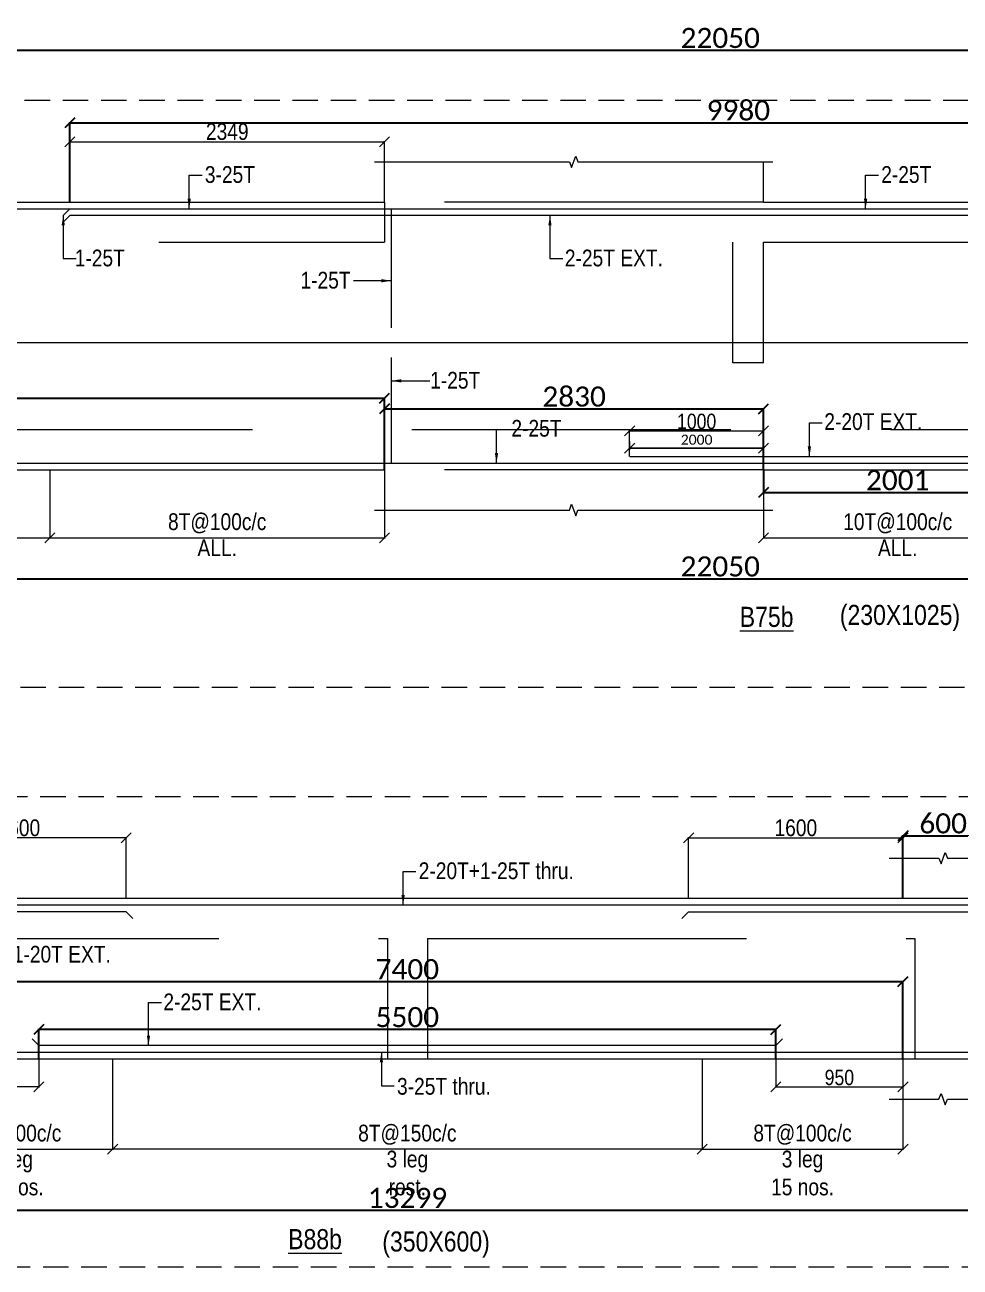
# Model space of a CAD drawing. Header units: millimetres. Extents: x 1112055 to 3390982, y -148532 to 766891.
# Drawn here: x 2996453 to 3010417, y -22333 to -3780 of the extents above; entities that cross this region are included whole.
import ezdxf
from ezdxf.enums import TextEntityAlignment as Align

# ---------------------------------------------------------------- set-up
doc = ezdxf.new("R2010")
doc.units = ezdxf.units.MM
doc.header["$PDMODE"] = 35
doc.header["$PDSIZE"] = -25
doc.linetypes.add('Hidden', pattern=[9.525, 6.35, -3.175])
for name, color, linetype, lineweight in [('B BEAM', 148, 'Continuous', 13), ('B BEAM IN LINE', 250, 'Continuous', 0), ('B STEEL', 34, 'Continuous', 15), ('B STEEL DIM', 216, 'Continuous', 13), ('B STEEL TEXT', 7, 'Continuous', 15), ('B STIRRUPS', 139, 'Continuous', 13), ('B-BEAM DOT', 251, 'Hidden', 9), ('B-BEAM NO', 215, 'Continuous', 18), ('B-COL', 1, 'Continuous', 35)]:
    doc.layers.add(name, color=color, linetype=linetype, lineweight=lineweight)
doc.styles.add('Cali', font='calibri.ttf')
doc.styles.add('SWINC', font='swissc.ttf')
doc.dimstyles.new('BHOOMI', dxfattribs={"dimtxt": 230, "dimasz": 150, "dimexe": 10, "dimexo": 0, "dimgap": 25, "dimtad": 1, "dimdec": 0, "dimzin": 0, "dimdsep": 46, "dimtxsty": 'SWINC', "dimblk": 'OBLIQUE', "dimcen": 0.09, "dimclrd": 250, "dimclre": 250, "dimclrt": 256, "dimaunit": 1, "dimadec": 3, "dimazin": 0, "dimtfac": 1, "dimtdec": 0, "dimtofl": 0, "dimtmove": 1, "dimatfit": 3, "dimfxl": 100, "dimtolj": 1, "dimtzin": 0, "dimlwd": 9, "dimlwe": 5, "dimarcsym": 0})
doc.dimstyles.new('LEVEL DIM', dxfattribs={"dimtxt": 150, "dimasz": 150, "dimexe": 100, "dimexo": 100, "dimgap": 50, "dimtad": 1, "dimdec": 0, "dimzin": 0, "dimdsep": 46, "dimtxsty": 'Cali', "dimblk": 'OBLIQUE', "dimcen": 0, "dimclrd": 256, "dimclre": 256, "dimclrt": 3, "dimadec": 0, "dimazin": 0, "dimtfac": 1, "dimtdec": 0, "dimtofl": 0, "dimtmove": 1, "dimatfit": 0, "dimfxl": 100, "dimfxlon": 1, "dimtolj": 1, "dimtzin": 0, "dimlwd": -1, "dimlwe": -1, "dimarcsym": 0})

# ---------------------------------------------------------------- blocks, each defined once
blk = doc.blocks.new('_Oblique')
at = {"color": 0, "linetype": 'ByBlock', "lineweight": -2}
blk.add_line((-0.5, -0.5), (0.5, 0.5), dxfattribs=at)
blk = doc.blocks.new('*D6219')
at = {"layer": 'B STIRRUPS', "color": 250, "lineweight": 0, "transparency": 16777216}
for p, q in [((2988686, -10426), (2988686, -11450)), ((2996826, -10426), (2996826, -11450)), ((2988686, -11440), (2996826, -11440))]:
    blk.add_line(p, q, dxfattribs=at)
at = {"layer": 'Defpoints', "color": 0, "lineweight": 40, "transparency": 16777216}
for p in [(2988686, -10426), (2996826, -10426), (2996826, -11440)]:
    blk.add_point(p, dxfattribs=at)
at = {"layer": 'B STIRRUPS', "color": 250, "lineweight": 0, "transparency": 16777216, "xscale": 150, "yscale": 150, "zscale": 150, "rotation": 180}
blk.add_blockref('_Oblique', (2988686, -11440), dxfattribs=at)
at = {"layer": 'B STIRRUPS', "color": 250, "lineweight": 0, "transparency": 16777216, "xscale": 150, "yscale": 150, "zscale": 150}
blk.add_blockref('_Oblique', (2996826, -11440), dxfattribs=at)
at = {"layer": 'B STIRRUPS', "transparency": 16777216, "char_height": 250, "attachment_point": 5, "style": 'SWINC'}
for s, insert in [('\\A1;8T@150c/c', (2992756, -11225)), ('Rest.', (2992756, -11590))]:
    blk.add_mtext(s, dxfattribs=dict(at, insert=insert))
blk = doc.blocks.new('*D5885')
at = {"layer": 'B STIRRUPS', "color": 250, "lineweight": 0, "transparency": 16777216}
for p, q in [((2996826, -10426), (2996826, -11450)), ((3001824, -10426), (3001824, -11450)), ((2996826, -11440), (3001824, -11440))]:
    blk.add_line(p, q, dxfattribs=at)
at = {"layer": 'Defpoints', "color": 0, "lineweight": 40, "transparency": 16777216}
for p in [(2996826, -10426), (3001824, -10426), (3001824, -11440)]:
    blk.add_point(p, dxfattribs=at)
at = {"layer": 'B STIRRUPS', "color": 250, "lineweight": 0, "transparency": 16777216, "xscale": 150, "yscale": 150, "zscale": 150, "rotation": 180}
blk.add_blockref('_Oblique', (2996826, -11440), dxfattribs=at)
at = {"layer": 'B STIRRUPS', "color": 250, "lineweight": 0, "transparency": 16777216, "xscale": 150, "yscale": 150, "zscale": 150}
blk.add_blockref('_Oblique', (3001824, -11440), dxfattribs=at)
at = {"layer": 'B STIRRUPS', "transparency": 16777216, "char_height": 250, "attachment_point": 5, "style": 'SWINC'}
for s, insert in [('\\A1;8T@100c/c', (2999325, -11225)), ('ALL.', (2999325, -11590))]:
    blk.add_mtext(s, dxfattribs=dict(at, insert=insert))
blk = doc.blocks.new('*D5886')
at = {"layer": 'B STIRRUPS', "color": 250, "lineweight": 0, "transparency": 16777216}
for p, q in [((3007483, -10426), (3007483, -11450)), ((3011486, -10426), (3011486, -11450)), ((3007483, -11440), (3011486, -11440))]:
    blk.add_line(p, q, dxfattribs=at)
at = {"layer": 'Defpoints', "color": 0, "lineweight": 40, "transparency": 16777216}
for p in [(3007483, -10426), (3011486, -10426), (3011486, -11440)]:
    blk.add_point(p, dxfattribs=at)
at = {"layer": 'B STIRRUPS', "color": 250, "lineweight": 0, "transparency": 16777216, "xscale": 150, "yscale": 150, "zscale": 150, "rotation": 180}
blk.add_blockref('_Oblique', (3007483, -11440), dxfattribs=at)
at = {"layer": 'B STIRRUPS', "color": 250, "lineweight": 0, "transparency": 16777216, "xscale": 150, "yscale": 150, "zscale": 150}
blk.add_blockref('_Oblique', (3011486, -11440), dxfattribs=at)
at = {"layer": 'B STIRRUPS', "transparency": 16777216, "char_height": 250, "attachment_point": 5, "style": 'SWINC'}
for s, insert in [('\\A1;10T@100c/c', (3009485, -11225)), ('ALL.', (3009485, -11590))]:
    blk.add_mtext(s, dxfattribs=dict(at, insert=insert))
blk = doc.blocks.new('*D5890')
at = {"layer": 'B STEEL DIM', "lineweight": 5, "transparency": 16777216}
for p, q in [((2997126, -6426), (2997126, -5515)), ((3001824, -6426), (3001824, -5515))]:
    blk.add_line(p, q, dxfattribs=at)
at = {"layer": 'B STEEL DIM', "lineweight": 9, "transparency": 16777216}
blk.add_line((2997126, -5525), (3001824, -5525), dxfattribs=at)
at = {"layer": 'Defpoints', "color": 0, "lineweight": 40, "transparency": 16777216}
for p in [(3001824, -5525), (2997126, -6426), (3001824, -6426)]:
    blk.add_point(p, dxfattribs=at)
at = {"layer": 'B STEEL DIM', "lineweight": 9, "transparency": 16777216, "xscale": 150, "yscale": 150, "zscale": 150, "rotation": 180}
blk.add_blockref('_Oblique', (2997126, -5525), dxfattribs=at)
at = {"layer": 'B STEEL DIM', "lineweight": 9, "transparency": 16777216, "xscale": 150, "yscale": 150, "zscale": 150}
blk.add_blockref('_Oblique', (3001824, -5525), dxfattribs=at)
at = {"layer": 'B STEEL DIM', "transparency": 16777216, "insert": (2999475, -5375), "char_height": 250, "attachment_point": 5, "style": 'SWINC'}
blk.add_mtext('\\A1;2349', dxfattribs=at)
blk = doc.blocks.new('*D5893')
at = {"layer": 'B STEEL DIM', "lineweight": 5, "transparency": 16777216}
for p, q in [((3005483, -10226), (3005483, -9834)), ((3007483, -10226), (3007483, -9834))]:
    blk.add_line(p, q, dxfattribs=at)
at = {"layer": 'B STEEL DIM', "lineweight": 9, "transparency": 16777216}
blk.add_line((3005483, -9844), (3007483, -9844), dxfattribs=at)
at = {"layer": 'Defpoints', "color": 0, "lineweight": 40, "transparency": 16777216}
for p in [(3007483, -9844), (3005483, -10226), (3007483, -10226)]:
    blk.add_point(p, dxfattribs=at)
at = {"layer": 'B STEEL DIM', "lineweight": 9, "transparency": 16777216, "xscale": 150, "yscale": 150, "zscale": 150, "rotation": 180}
blk.add_blockref('_Oblique', (3005483, -9844), dxfattribs=at)
at = {"layer": 'B STEEL DIM', "lineweight": 9, "transparency": 16777216, "xscale": 150, "yscale": 150, "zscale": 150}
blk.add_blockref('_Oblique', (3007483, -9844), dxfattribs=at)
at = {"layer": 'B STEEL DIM', "transparency": 16777216, "insert": (3006483, -9704), "char_height": 230, "attachment_point": 5, "style": 'SWINC'}
blk.add_mtext('\\A1;1000', dxfattribs=at)
blk = doc.blocks.new('*D5919')
at = {"layer": 'B STEEL DIM', "lineweight": 5, "transparency": 16777216}
for p, q in [((2994764, -16825), (2994764, -15913)), ((2997964, -16825), (2997964, -15913))]:
    blk.add_line(p, q, dxfattribs=at)
at = {"layer": 'B STEEL DIM', "lineweight": 9, "transparency": 16777216}
blk.add_line((2997964, -15923), (2994764, -15923), dxfattribs=at)
at = {"layer": 'Defpoints', "color": 0, "lineweight": 40, "transparency": 16777216}
for p in [(2994764, -15923), (2994764, -16825), (2997964, -16825)]:
    blk.add_point(p, dxfattribs=at)
at = {"layer": 'B STEEL DIM', "lineweight": 9, "transparency": 16777216, "xscale": 150, "yscale": 150, "zscale": 150, "rotation": 180}
blk.add_blockref('_Oblique', (2994764, -15923), dxfattribs=at)
at = {"layer": 'B STEEL DIM', "lineweight": 9, "transparency": 16777216, "xscale": 150, "yscale": 150, "zscale": 150}
blk.add_blockref('_Oblique', (2997964, -15923), dxfattribs=at)
at = {"layer": 'B STEEL DIM', "transparency": 16777216, "insert": (2996364, -15773), "char_height": 250, "attachment_point": 5, "style": 'SWINC'}
blk.add_mtext('\\A1;1600', dxfattribs=at)
blk = doc.blocks.new('*D5921')
at = {"layer": 'B STEEL DIM', "lineweight": 5, "transparency": 16777216}
for p, q in [((3006364, -16825), (3006364, -15913)), ((3009564, -16825), (3009564, -15913))]:
    blk.add_line(p, q, dxfattribs=at)
at = {"layer": 'B STEEL DIM', "lineweight": 9, "transparency": 16777216}
blk.add_line((3006364, -15923), (3009564, -15923), dxfattribs=at)
at = {"layer": 'Defpoints', "color": 0, "lineweight": 40, "transparency": 16777216}
for p in [(3009564, -15923), (3006364, -16825), (3009564, -16825)]:
    blk.add_point(p, dxfattribs=at)
at = {"layer": 'B STEEL DIM', "lineweight": 9, "transparency": 16777216, "xscale": 150, "yscale": 150, "zscale": 150, "rotation": 180}
blk.add_blockref('_Oblique', (3006364, -15923), dxfattribs=at)
at = {"layer": 'B STEEL DIM', "lineweight": 9, "transparency": 16777216, "xscale": 150, "yscale": 150, "zscale": 150}
blk.add_blockref('_Oblique', (3009564, -15923), dxfattribs=at)
at = {"layer": 'B STEEL DIM', "transparency": 16777216, "insert": (3007964, -15773), "char_height": 250, "attachment_point": 5, "style": 'SWINC'}
blk.add_mtext('\\A1;1600', dxfattribs=at)
blk = doc.blocks.new('*D5923')
at = {"layer": 'B STEEL DIM', "lineweight": 5, "transparency": 16777216}
for p, q in [((2996664, -19024), (2996664, -19652)), ((2994764, -19224), (2994764, -19652))]:
    blk.add_line(p, q, dxfattribs=at)
at = {"layer": 'B STEEL DIM', "lineweight": 9, "transparency": 16777216}
blk.add_line((2996664, -19642), (2994764, -19642), dxfattribs=at)
at = {"layer": 'Defpoints', "color": 0, "lineweight": 40, "transparency": 16777216}
for p in [(2996664, -19024), (2994764, -19224), (2994764, -19642)]:
    blk.add_point(p, dxfattribs=at)
at = {"layer": 'B STEEL DIM', "lineweight": 9, "transparency": 16777216, "xscale": 150, "yscale": 150, "zscale": 150, "rotation": 180}
blk.add_blockref('_Oblique', (2994764, -19642), dxfattribs=at)
at = {"layer": 'B STEEL DIM', "lineweight": 9, "transparency": 16777216, "xscale": 150, "yscale": 150, "zscale": 150}
blk.add_blockref('_Oblique', (2996664, -19642), dxfattribs=at)
at = {"layer": 'B STEEL DIM', "transparency": 16777216, "insert": (2995714, -19502), "char_height": 230, "attachment_point": 5, "style": 'SWINC'}
blk.add_mtext('\\A1;950', dxfattribs=at)
blk = doc.blocks.new('*D5924')
at = {"layer": 'B STEEL DIM', "lineweight": 5, "transparency": 16777216}
for p, q in [((3007664, -19024), (3007664, -19652)), ((3009564, -19224), (3009564, -19652))]:
    blk.add_line(p, q, dxfattribs=at)
at = {"layer": 'B STEEL DIM', "lineweight": 9, "transparency": 16777216}
blk.add_line((3007664, -19642), (3009564, -19642), dxfattribs=at)
at = {"layer": 'Defpoints', "color": 0, "lineweight": 40, "transparency": 16777216}
for p in [(3007664, -19024), (3009564, -19224), (3009564, -19642)]:
    blk.add_point(p, dxfattribs=at)
at = {"layer": 'B STEEL DIM', "lineweight": 9, "transparency": 16777216, "xscale": 150, "yscale": 150, "zscale": 150, "rotation": 180}
blk.add_blockref('_Oblique', (3007664, -19642), dxfattribs=at)
at = {"layer": 'B STEEL DIM', "lineweight": 9, "transparency": 16777216, "xscale": 150, "yscale": 150, "zscale": 150}
blk.add_blockref('_Oblique', (3009564, -19642), dxfattribs=at)
at = {"layer": 'B STEEL DIM', "transparency": 16777216, "insert": (3008614, -19502), "char_height": 230, "attachment_point": 5, "style": 'SWINC'}
blk.add_mtext('\\A1;950', dxfattribs=at)
blk = doc.blocks.new('*D5925')
at = {"layer": 'B STIRRUPS', "color": 250, "lineweight": 0, "transparency": 16777216}
for p, q in [((2994764, -19225), (2994764, -20581)), ((2997764, -19225), (2997764, -20581)), ((2994764, -20571), (2997764, -20571))]:
    blk.add_line(p, q, dxfattribs=at)
at = {"layer": 'Defpoints', "color": 0, "lineweight": 40, "transparency": 16777216}
for p in [(2994764, -19225), (2997764, -19225), (2997764, -20571)]:
    blk.add_point(p, dxfattribs=at)
at = {"layer": 'B STIRRUPS', "color": 250, "lineweight": 0, "transparency": 16777216, "xscale": 150, "yscale": 150, "zscale": 150, "rotation": 180}
blk.add_blockref('_Oblique', (2994764, -20571), dxfattribs=at)
at = {"layer": 'B STIRRUPS', "color": 250, "lineweight": 0, "transparency": 16777216, "xscale": 150, "yscale": 150, "zscale": 150}
blk.add_blockref('_Oblique', (2997764, -20571), dxfattribs=at)
at = {"layer": 'B STIRRUPS', "transparency": 16777216, "char_height": 250, "attachment_point": 5, "style": 'SWINC'}
for s, insert in [('\\A1;8T@100c/c', (2996264, -20356)), ('3 leg\\P15 nos.', (2996264, -20929))]:
    blk.add_mtext(s, dxfattribs=dict(at, insert=insert))
blk = doc.blocks.new('*D5926')
at = {"layer": 'B STIRRUPS', "color": 250, "lineweight": 0, "transparency": 16777216}
for p, q in [((2997764, -19225), (2997764, -20581)), ((3006564, -19225), (3006564, -20581)), ((3006564, -20571), (2997764, -20571))]:
    blk.add_line(p, q, dxfattribs=at)
at = {"layer": 'Defpoints', "color": 0, "lineweight": 40, "transparency": 16777216}
for p in [(2997764, -19225), (3006564, -19225), (2997764, -20571)]:
    blk.add_point(p, dxfattribs=at)
at = {"layer": 'B STIRRUPS', "color": 250, "lineweight": 0, "transparency": 16777216, "xscale": 150, "yscale": 150, "zscale": 150, "rotation": 180}
blk.add_blockref('_Oblique', (2997764, -20571), dxfattribs=at)
at = {"layer": 'B STIRRUPS', "color": 250, "lineweight": 0, "transparency": 16777216, "xscale": 150, "yscale": 150, "zscale": 150}
blk.add_blockref('_Oblique', (3006564, -20571), dxfattribs=at)
at = {"layer": 'B STIRRUPS', "transparency": 16777216, "char_height": 250, "attachment_point": 5, "style": 'SWINC'}
for s, insert in [('\\A1;8T@150c/c', (3002164, -20356)), ('3 leg\\Prest.', (3002164, -20929))]:
    blk.add_mtext(s, dxfattribs=dict(at, insert=insert))
blk = doc.blocks.new('*D5927')
at = {"layer": 'B STIRRUPS', "color": 250, "lineweight": 0, "transparency": 16777216}
for p, q in [((3006564, -19225), (3006564, -20581)), ((3009564, -19225), (3009564, -20581)), ((3006564, -20571), (3009564, -20571))]:
    blk.add_line(p, q, dxfattribs=at)
at = {"layer": 'Defpoints', "color": 0, "lineweight": 40, "transparency": 16777216}
for p in [(3006564, -19225), (3009564, -19225), (3009564, -20571)]:
    blk.add_point(p, dxfattribs=at)
at = {"layer": 'B STIRRUPS', "color": 250, "lineweight": 0, "transparency": 16777216, "xscale": 150, "yscale": 150, "zscale": 150, "rotation": 180}
blk.add_blockref('_Oblique', (3006564, -20571), dxfattribs=at)
at = {"layer": 'B STIRRUPS', "color": 250, "lineweight": 0, "transparency": 16777216, "xscale": 150, "yscale": 150, "zscale": 150}
blk.add_blockref('_Oblique', (3009564, -20571), dxfattribs=at)
at = {"layer": 'B STIRRUPS', "transparency": 16777216, "char_height": 250, "attachment_point": 5, "style": 'SWINC'}
for s, insert in [('\\A1;8T@100c/c', (3008064, -20356)), ('3 leg\\P15 nos.', (3008064, -20929))]:
    blk.add_mtext(s, dxfattribs=dict(at, insert=insert))
blk = doc.blocks.new('*D6780')
at = {"layer": 'Defpoints', "color": 3, "linetype": 'Hidden', "lineweight": 30, "ltscale": 1000, "transparency": 16777216}
for p, q in [((2984786, -10426), (2984786, -12063)), ((3028886, -10426), (3028886, -12063))]:
    blk.add_line(p, q, dxfattribs=at)
at = {"layer": 'Defpoints', "color": 3, "lineweight": 30, "ltscale": 1000, "transparency": 16777216}
blk.add_line((2984786, -12053), (3028886, -12053), dxfattribs=at)
at = {"layer": 'Defpoints', "color": 0, "lineweight": 40, "transparency": 16777216}
for p in [(2984786, -10426), (3028886, -10426), (3028886, -12053)]:
    blk.add_point(p, dxfattribs=at)
at = {"layer": 'Defpoints', "color": 3, "lineweight": 30, "transparency": 16777216, "xscale": 150, "yscale": 150, "zscale": 150, "rotation": 180}
blk.add_blockref('_Oblique', (2984786, -12053), dxfattribs=at)
at = {"layer": 'Defpoints', "color": 3, "lineweight": 30, "transparency": 16777216, "xscale": 150, "yscale": 150, "zscale": 150}
blk.add_blockref('_Oblique', (3028886, -12053), dxfattribs=at)
at = {"layer": 'Defpoints', "color": 3, "lineweight": 50, "transparency": 16777216, "insert": (3006836, -11870), "char_height": 300, "attachment_point": 5, "style": 'Cali'}
blk.add_mtext('\\A1;22050', dxfattribs=at)
blk = doc.blocks.new('*D6782')
at = {"layer": 'Defpoints', "color": 3, "linetype": 'Hidden', "lineweight": 30, "ltscale": 1000, "transparency": 16777216}
for p, q in [((2986286, -10426), (2986286, -9347)), ((3001824, -10426), (3001824, -9347))]:
    blk.add_line(p, q, dxfattribs=at)
at = {"layer": 'Defpoints', "color": 3, "lineweight": 30, "ltscale": 1000, "transparency": 16777216}
blk.add_line((2986286, -9357), (3001824, -9357), dxfattribs=at)
at = {"layer": 'Defpoints', "color": 0, "lineweight": 40, "transparency": 16777216}
for p in [(3001824, -9357), (2986286, -10426), (3001824, -10426)]:
    blk.add_point(p, dxfattribs=at)
at = {"layer": 'Defpoints', "color": 3, "lineweight": 30, "transparency": 16777216, "xscale": 150, "yscale": 150, "zscale": 150, "rotation": 180}
blk.add_blockref('_Oblique', (2986286, -9357), dxfattribs=at)
at = {"layer": 'Defpoints', "color": 3, "lineweight": 30, "transparency": 16777216, "xscale": 150, "yscale": 150, "zscale": 150}
blk.add_blockref('_Oblique', (3001824, -9357), dxfattribs=at)
at = {"layer": 'Defpoints', "color": 3, "lineweight": 50, "transparency": 16777216, "insert": (2994055, -9173), "char_height": 300, "attachment_point": 5, "style": 'Cali'}
blk.add_mtext('\\A1;7769', dxfattribs=at)
blk = doc.blocks.new('*D6783')
at = {"layer": 'Defpoints', "color": 3, "linetype": 'Hidden', "lineweight": 30, "ltscale": 1000, "transparency": 16777216}
for p, q in [((3001824, -10426), (3001824, -9506)), ((3007483, -10426), (3007483, -9506))]:
    blk.add_line(p, q, dxfattribs=at)
at = {"layer": 'Defpoints', "color": 3, "lineweight": 30, "ltscale": 1000, "transparency": 16777216}
blk.add_line((3001824, -9516), (3007483, -9516), dxfattribs=at)
at = {"layer": 'Defpoints', "color": 0, "lineweight": 40, "transparency": 16777216}
for p in [(3007483, -9516), (3001824, -10426), (3007483, -10426)]:
    blk.add_point(p, dxfattribs=at)
at = {"layer": 'Defpoints', "color": 3, "lineweight": 30, "transparency": 16777216, "xscale": 150, "yscale": 150, "zscale": 150, "rotation": 180}
blk.add_blockref('_Oblique', (3001824, -9516), dxfattribs=at)
at = {"layer": 'Defpoints', "color": 3, "lineweight": 30, "transparency": 16777216, "xscale": 150, "yscale": 150, "zscale": 150}
blk.add_blockref('_Oblique', (3007483, -9516), dxfattribs=at)
at = {"layer": 'Defpoints', "color": 3, "lineweight": 50, "transparency": 16777216, "insert": (3004654, -9333), "char_height": 300, "attachment_point": 5, "style": 'Cali'}
blk.add_mtext('\\A1;2830', dxfattribs=at)
blk = doc.blocks.new('*D6784')
at = {"layer": 'Defpoints', "color": 3, "linetype": 'Hidden', "lineweight": 30, "ltscale": 1000, "transparency": 16777216}
for p, q in [((3007483, -10426), (3007483, -10774)), ((3011486, -10426), (3011486, -10774))]:
    blk.add_line(p, q, dxfattribs=at)
at = {"layer": 'Defpoints', "color": 3, "lineweight": 30, "ltscale": 1000, "transparency": 16777216}
blk.add_line((3007483, -10764), (3011486, -10764), dxfattribs=at)
at = {"layer": 'Defpoints', "color": 0, "lineweight": 40, "transparency": 16777216}
for p in [(3007483, -10426), (3011486, -10426), (3011486, -10764)]:
    blk.add_point(p, dxfattribs=at)
at = {"layer": 'Defpoints', "color": 3, "lineweight": 30, "transparency": 16777216, "xscale": 150, "yscale": 150, "zscale": 150, "rotation": 180}
blk.add_blockref('_Oblique', (3007483, -10764), dxfattribs=at)
at = {"layer": 'Defpoints', "color": 3, "lineweight": 30, "transparency": 16777216, "xscale": 150, "yscale": 150, "zscale": 150}
blk.add_blockref('_Oblique', (3011486, -10764), dxfattribs=at)
at = {"layer": 'Defpoints', "color": 3, "lineweight": 50, "transparency": 16777216, "insert": (3009485, -10581), "char_height": 300, "attachment_point": 5, "style": 'Cali'}
blk.add_mtext('\\A1;2001', dxfattribs=at)
blk = doc.blocks.new('*D6788')
at = {"layer": 'Defpoints', "color": 3, "linetype": 'Hidden', "lineweight": 30, "ltscale": 1000, "transparency": 16777216}
for p, q in [((2997126, -6426), (2997126, -5233)), ((3017086, -6426), (3017086, -5233))]:
    blk.add_line(p, q, dxfattribs=at)
at = {"layer": 'Defpoints', "color": 3, "lineweight": 30, "ltscale": 1000, "transparency": 16777216}
blk.add_line((2997126, -5243), (3017086, -5243), dxfattribs=at)
at = {"layer": 'Defpoints', "color": 0, "lineweight": 40, "transparency": 16777216}
for p in [(3017086, -5243), (2997126, -6426), (3017086, -6426)]:
    blk.add_point(p, dxfattribs=at)
at = {"layer": 'Defpoints', "color": 3, "lineweight": 30, "transparency": 16777216, "xscale": 150, "yscale": 150, "zscale": 150, "rotation": 180}
blk.add_blockref('_Oblique', (2997126, -5243), dxfattribs=at)
at = {"layer": 'Defpoints', "color": 3, "lineweight": 30, "transparency": 16777216, "xscale": 150, "yscale": 150, "zscale": 150}
blk.add_blockref('_Oblique', (3017086, -5243), dxfattribs=at)
at = {"layer": 'Defpoints', "color": 3, "lineweight": 50, "transparency": 16777216, "insert": (3007106, -5059), "char_height": 300, "attachment_point": 5, "style": 'Cali'}
blk.add_mtext('\\A1;9980', dxfattribs=at)
blk = doc.blocks.new('*D6791')
at = {"layer": 'Defpoints', "color": 3, "linetype": 'Hidden', "lineweight": 30, "ltscale": 1000, "transparency": 16777216}
for p, q in [((2984786, -6426), (2984786, -4150)), ((3028886, -6426), (3028886, -4150))]:
    blk.add_line(p, q, dxfattribs=at)
at = {"layer": 'Defpoints', "color": 3, "lineweight": 30, "ltscale": 1000, "transparency": 16777216}
blk.add_line((2984786, -4160), (3028886, -4160), dxfattribs=at)
at = {"layer": 'Defpoints', "color": 0, "lineweight": 40, "transparency": 16777216}
for p in [(3028886, -4160), (2984786, -6426), (3028886, -6426)]:
    blk.add_point(p, dxfattribs=at)
at = {"layer": 'Defpoints', "color": 3, "lineweight": 30, "transparency": 16777216, "xscale": 150, "yscale": 150, "zscale": 150, "rotation": 180}
blk.add_blockref('_Oblique', (2984786, -4160), dxfattribs=at)
at = {"layer": 'Defpoints', "color": 3, "lineweight": 30, "transparency": 16777216, "xscale": 150, "yscale": 150, "zscale": 150}
blk.add_blockref('_Oblique', (3028886, -4160), dxfattribs=at)
at = {"layer": 'Defpoints', "color": 3, "lineweight": 50, "transparency": 16777216, "insert": (3006836, -3977), "char_height": 300, "attachment_point": 5, "style": 'Cali'}
blk.add_mtext('\\A1;22050', dxfattribs=at)
blk = doc.blocks.new('*D6792')
at = {"layer": 'Defpoints', "color": 3, "linetype": 'Hidden', "lineweight": 30, "ltscale": 1000, "transparency": 16777216}
for p, q in [((2988867, -19225), (2988867, -21494)), ((3015465, -19225), (3015465, -21494))]:
    blk.add_line(p, q, dxfattribs=at)
at = {"layer": 'Defpoints', "color": 3, "lineweight": 30, "ltscale": 1000, "transparency": 16777216}
blk.add_line((2988867, -21484), (3015465, -21484), dxfattribs=at)
at = {"layer": 'Defpoints', "color": 0, "lineweight": 40, "transparency": 16777216}
for p in [(2988867, -19225), (3015465, -19225), (3015465, -21484)]:
    blk.add_point(p, dxfattribs=at)
at = {"layer": 'Defpoints', "color": 3, "lineweight": 30, "transparency": 16777216, "xscale": 150, "yscale": 150, "zscale": 150, "rotation": 180}
blk.add_blockref('_Oblique', (2988867, -21484), dxfattribs=at)
at = {"layer": 'Defpoints', "color": 3, "lineweight": 30, "transparency": 16777216, "xscale": 150, "yscale": 150, "zscale": 150}
blk.add_blockref('_Oblique', (3015465, -21484), dxfattribs=at)
at = {"layer": 'Defpoints', "color": 3, "lineweight": 50, "transparency": 16777216, "insert": (3002166, -21301), "char_height": 300, "attachment_point": 5, "style": 'Cali'}
blk.add_mtext('\\A1;13299', dxfattribs=at)
blk = doc.blocks.new('*D6794')
at = {"layer": 'Defpoints', "color": 3, "linetype": 'Hidden', "lineweight": 30, "ltscale": 1000, "transparency": 16777216}
for p, q in [((2994764, -19225), (2994764, -18058)), ((3009564, -19225), (3009564, -18058))]:
    blk.add_line(p, q, dxfattribs=at)
at = {"layer": 'Defpoints', "color": 3, "lineweight": 30, "ltscale": 1000, "transparency": 16777216}
blk.add_line((2994764, -18068), (3009564, -18068), dxfattribs=at)
at = {"layer": 'Defpoints', "color": 0, "lineweight": 40, "transparency": 16777216}
for p in [(3009564, -18068), (2994764, -19225), (3009564, -19225)]:
    blk.add_point(p, dxfattribs=at)
at = {"layer": 'Defpoints', "color": 3, "lineweight": 30, "transparency": 16777216, "xscale": 150, "yscale": 150, "zscale": 150, "rotation": 180}
blk.add_blockref('_Oblique', (2994764, -18068), dxfattribs=at)
at = {"layer": 'Defpoints', "color": 3, "lineweight": 30, "transparency": 16777216, "xscale": 150, "yscale": 150, "zscale": 150}
blk.add_blockref('_Oblique', (3009564, -18068), dxfattribs=at)
at = {"layer": 'Defpoints', "color": 3, "lineweight": 50, "transparency": 16777216, "insert": (3002164, -17885), "char_height": 300, "attachment_point": 5, "style": 'Cali'}
blk.add_mtext('\\A1;7400', dxfattribs=at)
blk = doc.blocks.new('*D6796')
at = {"layer": 'Defpoints', "color": 3, "linetype": 'Hidden', "lineweight": 30, "ltscale": 1000, "transparency": 16777216}
for p, q in [((2996664, -19225), (2996664, -18774)), ((3007664, -19225), (3007664, -18774))]:
    blk.add_line(p, q, dxfattribs=at)
at = {"layer": 'Defpoints', "color": 3, "lineweight": 30, "ltscale": 1000, "transparency": 16777216}
blk.add_line((3007664, -18784), (2996664, -18784), dxfattribs=at)
at = {"layer": 'Defpoints', "color": 0, "lineweight": 40, "transparency": 16777216}
for p in [(2996664, -18784), (2996664, -19225), (3007664, -19225)]:
    blk.add_point(p, dxfattribs=at)
at = {"layer": 'Defpoints', "color": 3, "lineweight": 30, "transparency": 16777216, "xscale": 150, "yscale": 150, "zscale": 150, "rotation": 180}
blk.add_blockref('_Oblique', (2996664, -18784), dxfattribs=at)
at = {"layer": 'Defpoints', "color": 3, "lineweight": 30, "transparency": 16777216, "xscale": 150, "yscale": 150, "zscale": 150}
blk.add_blockref('_Oblique', (3007664, -18784), dxfattribs=at)
at = {"layer": 'Defpoints', "color": 3, "lineweight": 50, "transparency": 16777216, "insert": (3002164, -18600), "char_height": 300, "attachment_point": 5, "style": 'Cali'}
blk.add_mtext('\\A1;5500', dxfattribs=at)
blk = doc.blocks.new('*D6799')
at = {"layer": 'Defpoints', "color": 3, "linetype": 'Hidden', "lineweight": 30, "ltscale": 1000, "transparency": 16777216}
for p, q in [((3009564, -16825), (3009564, -15881)), ((3010764, -16825), (3010764, -15881))]:
    blk.add_line(p, q, dxfattribs=at)
at = {"layer": 'Defpoints', "color": 3, "lineweight": 30, "ltscale": 1000, "transparency": 16777216}
blk.add_line((3009564, -15891), (3010764, -15891), dxfattribs=at)
at = {"layer": 'Defpoints', "color": 0, "lineweight": 40, "transparency": 16777216}
for p in [(3010764, -15891), (3009564, -16825), (3010764, -16825)]:
    blk.add_point(p, dxfattribs=at)
at = {"layer": 'Defpoints', "color": 3, "lineweight": 30, "transparency": 16777216, "xscale": 150, "yscale": 150, "zscale": 150, "rotation": 180}
blk.add_blockref('_Oblique', (3009564, -15891), dxfattribs=at)
at = {"layer": 'Defpoints', "color": 3, "lineweight": 30, "transparency": 16777216, "xscale": 150, "yscale": 150, "zscale": 150}
blk.add_blockref('_Oblique', (3010764, -15891), dxfattribs=at)
at = {"layer": 'Defpoints', "color": 3, "lineweight": 50, "transparency": 16777216, "insert": (3010164, -15707), "char_height": 300, "attachment_point": 5, "style": 'Cali'}
blk.add_mtext('\\A1;600', dxfattribs=at)
blk = doc.blocks.new('*D6376')
at = {"linetype": 'ByBlock', "transparency": 16777216}
for p, q in [((3005483, -10126), (3005483, -10002)), ((3007483, -10126), (3007483, -10002)), ((3005483, -10102), (3007483, -10102))]:
    blk.add_line(p, q, dxfattribs=at)
at = {"layer": 'Defpoints', "color": 0, "lineweight": 40, "transparency": 16777216}
for p in [(3007483, -10102), (3005483, -10226), (3007483, -10226)]:
    blk.add_point(p, dxfattribs=at)
at = {"transparency": 16777216, "xscale": 150, "yscale": 150, "zscale": 150, "rotation": 180}
blk.add_blockref('_Oblique', (3005483, -10102), dxfattribs=at)
at = {"transparency": 16777216, "xscale": 150, "yscale": 150, "zscale": 150}
blk.add_blockref('_Oblique', (3007483, -10102), dxfattribs=at)
at = {"color": 3, "lineweight": 50, "transparency": 16777216, "insert": (3006483, -9976), "char_height": 150, "attachment_point": 5, "style": 'Cali'}
blk.add_mtext('\\A1;2000', dxfattribs=at)

msp = doc.modelspace()

# ---------------------------------------------------------------- linework, layer by layer
at = {"layer": 'B BEAM', "ltscale": 25}
for p, q in [((2986286.2, -6426.3, 0), (3001824.3, -6426.3, 0)), ((3007483.3, -6426.3, 0), (3011486.2, -6426.3, 0)), ((2986286.2, -10426.3, 0), (3001824.3, -10426.3, 0)), ((3007483.3, -10426.3, 0), (3011486.2, -10426.3, 0)), ((2994764, -16824.6, 0), (3009564, -16824.6, 0)), ((2994764, -19224.6, 0), (3009564, -19224.6, 0))]:
    msp.add_line(p, q, dxfattribs=at)
at = {"layer": 'B BEAM IN LINE', "color": 250, "linetype": 'Hidden', "lineweight": 0, "ltscale": 60, "elevation": 0}
for points in [[(2982731.7, -4906.6), (3029915.1, -4906.6), (3029915.1, -13678.1), (2982731.7, -13678.1)], [(2986966.5, -15304.8), (3015965, -15304.8), (3015965, -22333.4), (2986966.5, -22333.4)]]:
    msp.add_lwpolyline(points, close=True, dxfattribs=at)
at = {"layer": 'B STEEL', "color": 34, "lineweight": 9, "ltscale": 25}
for p, q in [((2984886.2, -6526.3, 0), (3028786.2, -6526.3, 0)), ((2997126.2, -6526.3, 0), (2997026.2, -6626.3, 0)), ((2997126.2, -6626.3, 0), (2997026.2, -6726.3, 0)), ((3017086.2, -6626.3, 0), (2997126.2, -6626.3, 0)), ((3001924.2, -6526.3, 0), (3001924.2, -8306, 0)), ((2984786.2, -8526.3, 0), (3028786.2, -8526.3, 0)), ((3001924.3, -8746.6, 0), (3001924.3, -10326.3, 0)), ((2984986.2, -10326.3), (3028686.2, -10326.3)), ((3005483.3, -10226.3, 0), (3015886.2, -10226.3)), ((2988966.9, -16924.6, 0), (3015365, -16924.6, 0)), ((2997964, -17024.6, 0), (2991964, -17024.6, 0)), ((2997964, -17024.6, 0), (2998064, -17124.6, 0)), ((3006364, -17024.6, 0), (3006264, -17124.6, 0)), ((3006364, -17024.6, 0), (3012364, -17024.6, 0)), ((2996564, -18924.2, 0), (2996664, -19024.2, 0)), ((3007764, -18924.2, 0), (3007664, -19024.2, 0)), ((3007664, -19024.2, 0), (2996664, -19024.2, 0)), ((2989066.9, -19124.6, 0), (3015265, -19124.6, 0))]:
    msp.add_line(p, q, dxfattribs=at)
at = {"layer": 'B-BEAM DOT', "linetype": 'Hidden', "ltscale": 750}
for p, q in [((3007483.3, -6426.3, 0), (3001824.3, -6426.3, 0)), ((3001824.3, -6426.3, 0), (3001824.3, -7026.3, 0)), ((2991308.3, -7026.3, 0), (3001824.3, -7026.3, 0)), ((3007023.1, -8826.3, 0), (3007023.1, -7026.3, 0)), ((3007483.3, -7026.3, 0), (3011486.2, -7026.3, 0)), ((3007483.3, -8826.3, 0), (3007483.3, -7026.3, 0)), ((3007483.3, -8826.3, 0), (3007023.1, -8826.3, 0)), ((3028426.2, -9826.3, 0), (2984786.2, -9826.3, 0)), ((3007483.3, -10426.3, 0), (3001824.3, -10426.3, 0)), ((3009564, -16824.6, 0), (3010764, -16824.6, 0)), ((2994589, -17424.6, 0), (3001866.9, -17424.6, 0)), ((3001866.9, -17424.6, 0), (3001866.9, -19224.6, 0)), ((3002466.9, -17424.6, 0), (3009739, -17424.6, 0)), ((3002466.9, -17424.6, 0), (3002466.9, -19224.6, 0)), ((3009739, -17424.6, 0), (3009739, -19224.6, 0)), ((3009564, -19224.6, 0), (3010764, -19224.6, 0))]:
    msp.add_line(p, q, dxfattribs=at)
at = {"layer": 'B-COL', "lineweight": 15, "ltscale": 25}
for p, q in [((3001824.3, -6426.3, 0), (3001824.3, -5826.3, 0)), ((3007483.3, -6426.3, 0), (3007483.3, -5826.3, 0)), ((3001824.3, -10426.3, 0), (3001824.3, -11026.3, 0)), ((3007483.3, -10426.3, 0), (3007483.3, -11026.3, 0)), ((3009564, -16824.6, 0), (3009564, -16224.6, 0)), ((3009564, -19224.6, 0), (3009564, -19824.6, 0))]:
    msp.add_line(p, q, dxfattribs=at)
at = {"layer": 'B-COL', "lineweight": 15, "ltscale": 25, "elevation": 0}
for points in [[(3001674.3, -5826.3), (3004585.2, -5826.3), (3004616.5, -5912.2), (3004679, -5740.5), (3004710.2, -5826.3), (3007621.2, -5826.3)], [(3001674.3, -11026.3), (3004585.2, -11026.3), (3004616.5, -10940.5), (3004679, -11112.2), (3004710.2, -11026.3), (3007621.2, -11026.3)], [(3009359.3, -16224.6), (3010101.5, -16224.6), (3010132.8, -16310.4), (3010195.3, -16138.7), (3010226.5, -16224.6), (3010928.4, -16224.6)], [(3009359.3, -19824.6), (3010101.5, -19824.6), (3010132.8, -19738.7), (3010195.3, -19910.4), (3010226.5, -19824.6), (3010928.4, -19824.6)]]:
    msp.add_lwpolyline(points, dxfattribs=at)

# ---------------------------------------------------------------- texts
at = {"layer": 'B STEEL TEXT', "style": 'SWINC'}
for s, p in [('3-25T', (2999140.5, -6139.9, 0)), ('2-25T', (3009238.9, -6139.9, 0)), ('1-25T', (2997197.9, -7386.6, 0)), ('2-25T EXT.', (3004515.4, -7386.6, 0)), ('1-25T', (3000567.9, -7718.1, 0)), ('1-25T', (3002504.4, -9212.9, 0)), ('2-20T EXT.', (3008389.2, -9830, 0)), ('2-25T', (3003717.4, -9930, 0)), ('2-20T+1-25T thru.', (3002333.6, -16538.2, 0)), ('2-25T+1-20T EXT.', (2995358.1, -17784.9, 0)), ('2-25T EXT.', (2998521.5, -18496.4, 0)), ('3-25T thru.', (3002009.8, -19757.9, 0))]:
    msp.add_text(s, height=250, dxfattribs=at).set_placement(p)
at = {"layer": 'B-BEAM NO', "ltscale": 25, "style": 'SWINC'}
for s, p in [('(230X1025)', (3009518.9, -12742.3, 0)), ('%%UB75b', (3007528.2, -12771.5, 0)), ('%%UB88b', (3000785.9, -22065.2, 0)), ('(350X600)', (3002592.5, -22100.3, 0))]:
    msp.add_text(s, height=300, dxfattribs=at).set_placement(p, align=Align.CENTER)

# ---------------------------------------------------------------- dimensions: what is measured, and where the dimension line sits
at = {"color": 3, "linetype": 'ByBlock', "lineweight": 50}
dim = msp.add_linear_dim(base=(3007483.3, -10102.4), p1=(3005483.3, -10226.3, 0), p2=(3007483.3, -10226.3, 0), dimstyle='LEVEL DIM', override={"dimpost": '\\X'}, dxfattribs=at)
dim.commit()
dim.dimension.update_dxf_attribs({"geometry": '*D6376', "text_midpoint": (3006483.3, -9975.5)})
at = {"layer": 'B STEEL DIM'}
for base, p1, p2, override, picture, middle in [((3001824.3, -5524.5, 0), (2997126.2, -6426.3, 0), (3001824.3, -6426.3, 0), {"dimscale": 1, "dimtxt": 250, "dimlfac": 0.5, "dimtxsty": 'SWINC', "dimblk1": 'Oblique', "dimblk2": 'Oblique', "dimsah": 1, "dimclrd": 256, "dimclre": 256, "dimclrt": 256}, '*D5890', (2999475.2, -5374.5, 0)), ((3009564, -15922.8, 0), (3006364, -16824.6, 0), (3009564, -16824.6, 0), {"dimscale": 1, "dimtxt": 250, "dimlfac": 0.5, "dimtxsty": 'SWINC', "dimblk1": 'Oblique', "dimblk2": 'Oblique', "dimsah": 1, "dimclrd": 256, "dimclre": 256, "dimclrt": 256}, '*D5921', (3007964, -15772.8, 0)), ((3009564, -19641.6, 0), (3007664, -19024.2, 0), (3009564, -19224.2, 0), {"dimlfac": 0.5, "dimblk1": 'Oblique', "dimblk2": 'Oblique', "dimsah": 1, "dimclrd": 256, "dimclre": 256}, '*D5924', (3008614, -19501.6, 0))]:
    dim = msp.add_linear_dim(base=base, p1=p1, p2=p2, angle=180, dimstyle='BHOOMI', override=override, dxfattribs=at)
    dim.commit()
    dim.dimension.update_dxf_attribs({"geometry": picture, "text_midpoint": middle})
for base, p1, p2, override, picture, middle in [((3007483.3, -9843.5, 0), (3005483.3, -10226.3, 0), (3007483.3, -10226.3, 0), {"dimlfac": 0.5, "dimblk1": 'Oblique', "dimblk2": 'Oblique', "dimsah": 1, "dimclrd": 256, "dimclre": 256}, '*D5893', (3006483.3, -9703.5, 0)), ((2994764, -15922.8, 0), (2997964, -16824.6, 0), (2994764, -16824.6, 0), {"dimscale": 1, "dimtxt": 250, "dimlfac": 0.5, "dimtxsty": 'SWINC', "dimblk1": 'Oblique', "dimblk2": 'Oblique', "dimsah": 1, "dimclrd": 256, "dimclre": 256, "dimclrt": 256}, '*D5919', (2996364, -15772.8, 0)), ((2994764, -19641.6, 0), (2996664, -19024.2, 0), (2994764, -19224.2, 0), {"dimlfac": 0.5, "dimblk1": 'Oblique', "dimblk2": 'Oblique', "dimsah": 1, "dimclrd": 256, "dimclre": 256}, '*D5923', (2995714, -19501.6, 0))]:
    dim = msp.add_linear_dim(base=base, p1=p1, p2=p2, dimstyle='BHOOMI', override=override, dxfattribs=at)
    dim.commit()
    dim.dimension.update_dxf_attribs({"geometry": picture, "text_midpoint": middle})
at = {"layer": 'B STIRRUPS'}
for base, p1, p2, text, picture, middle in [((2996826.2, -11440.3), (2988686.2, -10426.3, 0), (2996826.2, -10426.3, 0), '8T@150c/c\\X Rest. ', '*D6219', (2992756.2, -11440.3)), ((3001824.3, -11440.3, 0), (2996826.2, -10426.3, 0), (3001824.3, -10426.3, 0), '8T@100c/c\\X ALL. ', '*D5885', (2999325.2, -11440.3, 0)), ((3011486.2, -11440.3), (3007483.3, -10426.3, 0), (3011486.2, -10426.3), '10T@100c/c\\X ALL. ', '*D5886', (3009484.7, -11440.3)), ((2997764, -20571), (2994764, -19224.6, 0), (2997764, -19224.6, 0), '8T@100c/c\\X3 leg\\P15 nos. ', '*D5925', (2996264, -20571)), ((3009564, -20571), (3006564, -19224.6, 0), (3009564, -19224.6, 0), '8T@100c/c\\X3 leg\\P15 nos. ', '*D5927', (3008064, -20571))]:
    dim = msp.add_linear_dim(base=base, p1=p1, p2=p2, angle=180, text=text, dimstyle='BHOOMI', override={"dimscale": 1, "dimtxt": 250, "dimgap": 25, "dimlfac": 0.5, "dimtxsty": 'SWINC', "dimblk1": 'Oblique', "dimblk2": 'Oblique', "dimsah": 1, "dimlwd": 0, "dimlwe": 0}, dxfattribs=at)
    dim.commit()
    dim.dimension.update_dxf_attribs({"geometry": picture, "text_midpoint": middle})
dim = msp.add_linear_dim(base=(2997764, -20571), p1=(3006564, -19224.6, 0), p2=(2997764, -19224.6, 0), text='8T@150c/c\\X3 leg\\Prest. ', dimstyle='BHOOMI', override={"dimscale": 1, "dimtxt": 250, "dimgap": 25, "dimlfac": 0.5, "dimtxsty": 'SWINC', "dimblk1": 'Oblique', "dimblk2": 'Oblique', "dimsah": 1, "dimlwd": 0, "dimlwe": 0}, dxfattribs=at)
dim.commit()
dim.dimension.update_dxf_attribs({"geometry": '*D5926', "text_midpoint": (3002164, -20571)})
at = {"layer": 'Defpoints', "color": 3, "lineweight": 50, "ltscale": 1000}
for base, p1, p2, picture, middle in [((3028886.2, -4160.4), (2984786.2, -6426.3, 0), (3028886.2, -6426.3, 0), '*D6791', (3006836.2, -3976.7)), ((3017086.2, -5242.5), (2997126.2, -6426.3, 0), (3017086.2, -6426.3, 0), '*D6788', (3007106.2, -5058.8)), ((3001824.3, -9356.6), (2986286.2, -10426.3, 0), (3001824.3, -10426.3, 0), '*D6782', (2994055.2, -9172.9)), ((3007483.2722, -9516.3143), (3001824.2688, -10426.3143, 0), (3007483.2722, -10426.3143, 0), '*D6783', (3004653.7705, -9332.622)), ((3011486.2, -10764.3), (3007483.3, -10426.3, 0), (3011486.2, -10426.3, 0), '*D6784', (3009484.7, -10580.6)), ((3028886.2, -12053.4), (2984786.2, -10426.3, 0), (3028886.2, -10426.3, 0), '*D6780', (3006836.2, -11869.7)), ((3010764, -15890.7), (3009564, -16824.6, 0), (3010764, -16824.6, 0), '*D6799', (3010164, -15707)), ((3009564, -18068.4), (2994764, -19224.6, 0), (3009564, -19224.6, 0), '*D6794', (3002164, -17884.7)), ((2996664, -18783.9), (3007664, -19224.6, 0), (2996664, -19224.6, 0), '*D6796', (3002164, -18600.2)), ((3015465, -21484.3), (2988866.9, -19224.6, 0), (3015465, -19224.6, 0), '*D6792', (3002166, -21300.6))]:
    dim = msp.add_linear_dim(base=base, p1=p1, p2=p2, dimstyle='BHOOMI', override={"dimtxt": 300, "dimgap": 30, "dimlfac": 0.5, "dimtxsty": 'Cali', "dimblk1": 'Oblique', "dimblk2": 'Oblique', "dimsah": 1, "dimclrd": 3, "dimclre": 3, "dimclrt": 3, "dimlwd": 30, "dimlwe": 30}, dxfattribs=at)
    dim.commit()
    dim.dimension.update_dxf_attribs({"geometry": picture, "text_midpoint": middle})

# ---------------------------------------------------------------- leaders
at = {"layer": 'B STEEL TEXT'}
for points in [[(2998907.5, -6526.3, 0), (2998907.5, -6023.8, 0), (2999099.7, -6023.8, 0)], [(3009005.9, -6526.3, 0), (3009005.9, -6023.8, 0), (3009198.1, -6023.8, 0)], [(2997026.2, -6626.3, 0), (2997026.2, -7270.3, 0), (2997218.4, -7270.3, 0)], [(3004292.9, -6626.3, 0), (3004292.9, -7270.3, 0), (3004485.2, -7270.3, 0)], [(3001924.2, -7601.9, 0), (3001362, -7601.9, 0)], [(3001924.3, -9096.7, 0), (3002498.8, -9096.7, 0)], [(3003494.9, -10326.3, 0), (3003494.9, -9823.8, 0), (3003687.1, -9823.8, 0)], [(3008166.7, -10226.3, 0), (3008166.7, -9723.8, 0), (3008358.9, -9723.8, 0)], [(3002100.6, -16924.6, 0), (3002100.6, -16422, 0), (3002292.8, -16422, 0)], [(2998299, -19024.2, 0), (2998299, -18380.2, 0), (2998491.2, -18380.2, 0)], [(3001776.7, -19124.6, 0), (3001776.7, -19627.1, 0), (3001969, -19627.1, 0)]]:
    msp.add_leader(points, dimstyle='BHOOMI', override={"dimtad": 0, "dimclrd": 256, "dimlwd": 0}, dxfattribs=at)

doc.saveas('drawing.dxf')
